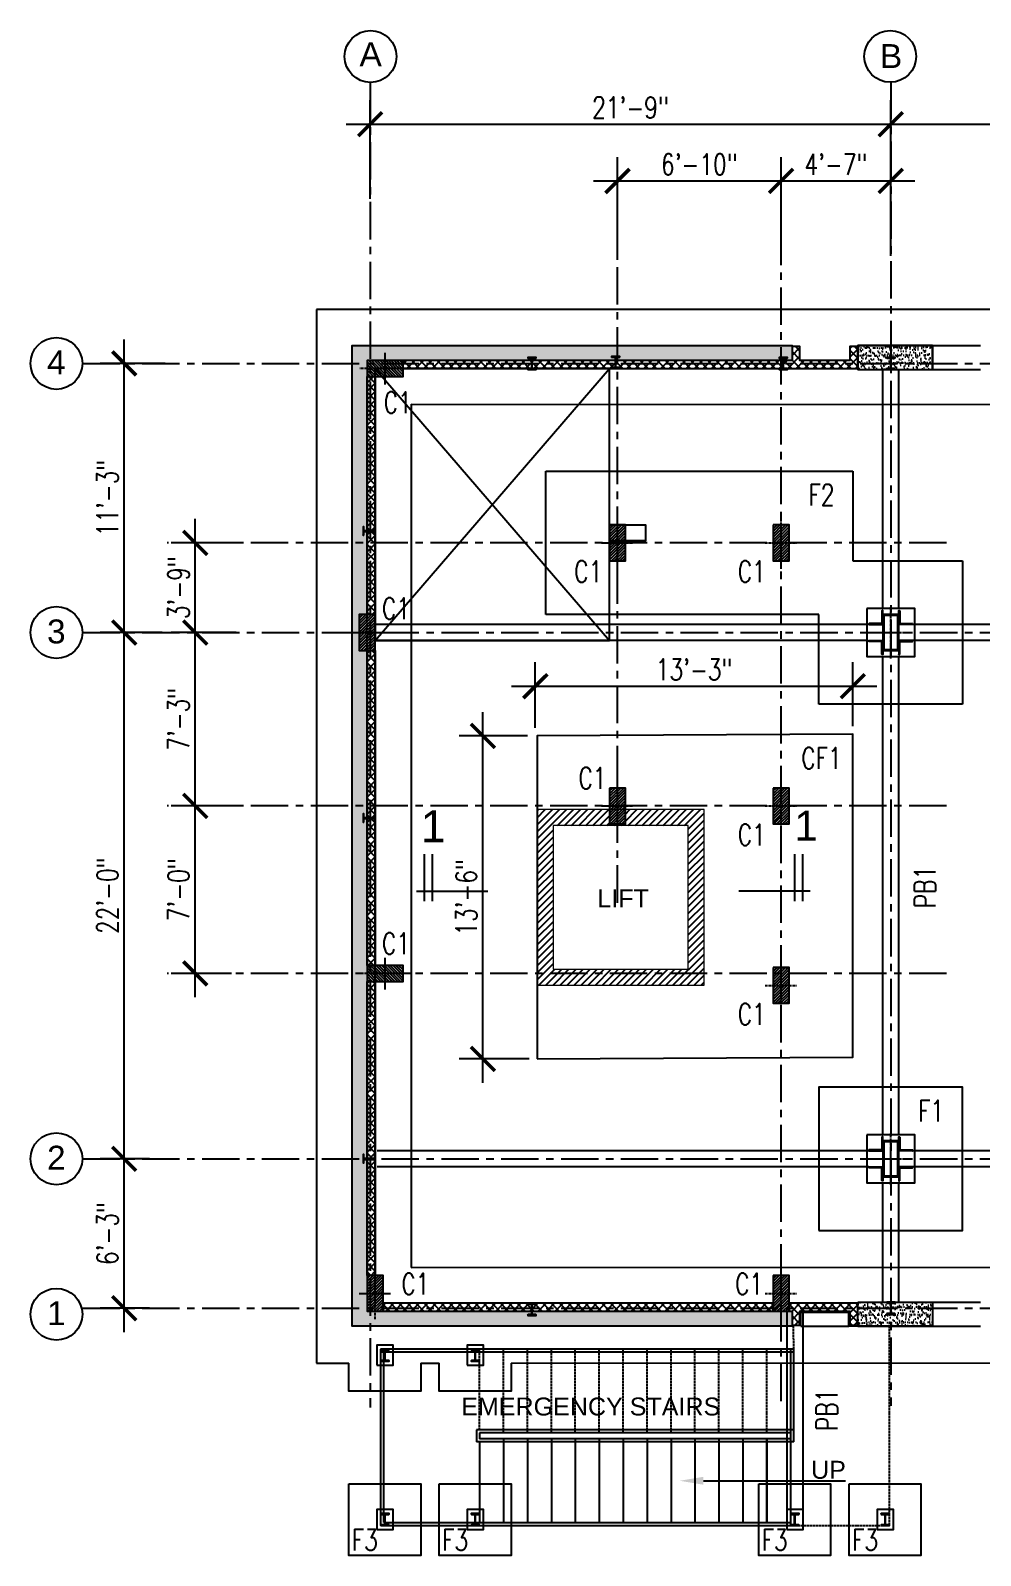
# Model space of a CAD drawing. Header units: inches. Extents: x 53231 to 57580, y 9630 to 11039.
# Drawn here: x 54471 to 54947, y 10274 to 11039 of the extents above; entities that cross this region are included whole.
import ezdxf
from ezdxf import colors
from ezdxf.entities.mleader import LeaderData, LeaderLine
from ezdxf.enums import TextEntityAlignment as Align
from ezdxf.math import Vec2, Vec3

# ---------------------------------------------------------------- set-up
doc = ezdxf.new("R2010")
doc.units = ezdxf.units.IN
doc.header["$MEASUREMENT"] = 0
for name, pattern in [('Amconstr', [9999, 9999, 0]), ('CENTER', [2, 1.25, -0.25, 0.25, -0.25]), ('DASHED', [0.75, 0.5, -0.25])]:
    doc.linetypes.add(name, pattern=pattern)
for name, color, linetype in [('A-HATCH RCC', 8, 'Continuous'), ('A-PLASTER', 1, 'Continuous'), ('A-TEXT-P', 242, 'Continuous'), ('A-WALL-BLWK', 33, 'Continuous'), ('A-WALL-RAMPED EARTH', 4, 'Continuous'), ('A-WIN', 1, 'Continuous'), ('COLUMN', 4, 'Continuous'), ('GC', 3, 'Continuous'), ('Grid line', 1, 'CENTER'), ('GT', 4, 'Continuous'), ('HATCH', 253, 'Continuous'), ('L', 2, 'Continuous'), ('L3', 3, 'Continuous'), ('L5', 5, 'Continuous'), ('N-DIM-Z', 126, 'Continuous'), ('PB', 3, 'Continuous'), ('RAMP LINE', 1, 'Continuous'), ('WALL', 7, 'Continuous')]:
    doc.layers.add(name, color=color, linetype=linetype)
doc.styles.add('1by8in-1F', font='arial.ttf', dxfattribs={"height": 6})
doc.styles.add('3-32', font='simplex.shx', dxfattribs={"width": 0.75, "height": 10.6666})
doc.styles.add('ARIAL', font='arial.ttf')
doc.styles.add('dim', font='arial.ttf')
doc.styles.get("Standard").update_dxf_attribs({"font": 'arial.ttf'})
doc.dimstyles.new('3-32', dxfattribs={"dimtxt": 10.666667, "dimasz": 12, "dimexe": 12, "dimexo": 4, "dimgap": 2, "dimtad": 1, "dimdec": 4, "dimzin": 3, "dimdsep": 46, "dimlunit": 4, "dimtxsty": '3-32', "dimblk": 'ARCHTICK', "dimcen": 0.046875, "dimdle": 12, "dimclrd": 1, "dimclre": 1, "dimclrt": 2, "dimadec": 0, "dimazin": 0, "dimtfac": 0.75, "dimtdec": 4, "dimtmove": 2, "dimatfit": 3, "dimldrblk": 'ARCHTICK', "dimfxl": 1, "dimfrac": 1, "dimtolj": 1, "dimtzin": 0, "dimlwd": -1, "dimlwe": -1, "dimarcsym": 0})
pattern_1 = [(45, (54643.69, 11328.5626), (-2.12132, 2.12132), []), (135, (54643.69, 11328.5626), (-2.12132, -2.12132), [])]
pattern_2 = [(30.5, (0, 0), (0.2584454, 2.88020771), [0, -2.28, 0, -2.55, 0, -2.4375]), (0.5, (0, 0), (3.15077722, 3.87814304), [0, -1.23, 0, -2.055, 0, -0.7875]), (320.5, (-1.8312, 0.2248), (4.63742878, -0.56085233), [0, -0.75, 0, -2.7, 0, -3.525]), (310.5, (-1.8312, 0.225), (4.6360217, 0.75716824), [0, -0.375, 0, -1.77, 0, -2.025])]
pattern_3 = [(45, (0, 0), (-0.265165, 0.265165), [])]

# ---------------------------------------------------------------- blocks, each defined once
blk = doc.blocks.new('A$C10AE6DCF')
at = {"layer": 'HATCH'}
h = blk.add_hatch(dxfattribs=at)
h.set_pattern_fill('_USER', color=1, angle=45, style=0, pattern_type=0)
h.set_pattern_definition([(45, (0, 0), (-0.70711, 0.70711), [])])
h.paths.add_polyline_path([(-4, 9), (-4, -9), (4, -9), (4, 9)])
at = {"layer": 'COLUMN'}
blk.add_lwpolyline([(-4, 9), (-4, -9), (4, -9), (4, 9), (-4, 9)], dxfattribs=at)
at = {"layer": 'Grid line'}
for p, q in [((0, -13), (0, 13)), ((-8, 0), (8, 0))]:
    blk.add_line(p, q, dxfattribs=at)
blk = doc.blocks.new('_ARCHTICK')
at = {"color": 0, "linetype": 'ByBlock', "const_width": 0.15}
blk.add_lwpolyline([(-0.5, -0.5), (0.5, 0.5)], dxfattribs=at)
blk = doc.blocks.new('*D8')
at = {"layer": 'DEFPOINTS', "color": 0, "transparency": 16777216}
for p in [(54902.19, 10991.79), (54641.19, 10950.28), (54902.19, 10950.28)]:
    blk.add_point(p, dxfattribs=at)
at = {"layer": 'N-DIM-Z', "color": 1, "transparency": 16777216}
for p, q in [((54641.19, 10954.28), (54641.19, 11003.79)), ((54902.19, 10954.28), (54902.19, 11003.79)), ((54629.19, 10991.79), (54914.19, 10991.79))]:
    blk.add_line(p, q, dxfattribs=at)
at = {"layer": 'N-DIM-Z', "color": 1, "transparency": 16777216, "xscale": 12, "yscale": 12, "zscale": 12, "rotation": 180}
blk.add_blockref('_ARCHTICK', (54641.19, 10991.79), dxfattribs=at)
at = {"layer": 'N-DIM-Z', "color": 1, "transparency": 16777216, "xscale": 12, "yscale": 12, "zscale": 12}
blk.add_blockref('_ARCHTICK', (54902.19, 10991.79), dxfattribs=at)
at = {"layer": 'N-DIM-Z', "color": 2, "transparency": 16777216, "insert": (54771.69, 11000.14), "char_height": 10.667, "attachment_point": 5, "style": '3-32'}
blk.add_mtext('\\A1;21\'-9"', dxfattribs=at)
blk = doc.blocks.new('*D9')
at = {"layer": 'DEFPOINTS', "color": 0, "transparency": 16777216}
for p in [(54517.85, 10871.79), (54542.38, 10871.79), (54540.05, 10736.79)]:
    blk.add_point(p, dxfattribs=at)
at = {"layer": 'N-DIM-Z', "color": 1, "transparency": 16777216}
for p, q in [((54517.85, 10724.79), (54517.85, 10883.79)), ((54538.38, 10871.79), (54505.85, 10871.79)), ((54536.05, 10736.79), (54505.85, 10736.79))]:
    blk.add_line(p, q, dxfattribs=at)
at = {"layer": 'N-DIM-Z', "color": 1, "transparency": 16777216, "xscale": 12, "yscale": 12, "zscale": 12}
for p, rotation in [((54517.85, 10871.79), 90), ((54517.85, 10736.79), 270)]:
    blk.add_blockref('_ARCHTICK', p, dxfattribs=dict(at, rotation=rotation))
at = {"layer": 'N-DIM-Z', "color": 2, "transparency": 16777216, "insert": (54509.5, 10804.29), "char_height": 10.667, "attachment_point": 5, "rotation": 90, "style": '3-32'}
blk.add_mtext('\\A1;11\'-3"', dxfattribs=at)
blk = doc.blocks.new('*D10')
at = {"layer": 'DEFPOINTS', "color": 0, "transparency": 16777216}
for p in [(54517.85, 10736.79), (54540.79, 10736.79), (54531.78, 10472.79)]:
    blk.add_point(p, dxfattribs=at)
at = {"layer": 'N-DIM-Z', "color": 1, "transparency": 16777216}
for p, q in [((54517.85, 10460.79), (54517.85, 10748.79)), ((54536.79, 10736.79), (54505.85, 10736.79)), ((54527.78, 10472.79), (54505.85, 10472.79))]:
    blk.add_line(p, q, dxfattribs=at)
at = {"layer": 'N-DIM-Z', "color": 1, "transparency": 16777216, "xscale": 12, "yscale": 12, "zscale": 12}
for p, rotation in [((54517.85, 10736.79), 90), ((54517.85, 10472.79), 270)]:
    blk.add_blockref('_ARCHTICK', p, dxfattribs=dict(at, rotation=rotation))
at = {"layer": 'N-DIM-Z', "color": 2, "transparency": 16777216, "insert": (54509.5, 10604.79), "char_height": 10.667, "attachment_point": 5, "rotation": 90, "style": '3-32'}
blk.add_mtext('\\A1;22\'-0"', dxfattribs=at)
blk = doc.blocks.new('*D11')
at = {"layer": 'DEFPOINTS', "color": 0, "transparency": 16777216}
for p in [(55166.19, 10991.79), (54902.19, 10950.28), (55166.19, 10950.28)]:
    blk.add_point(p, dxfattribs=at)
at = {"layer": 'N-DIM-Z', "color": 1, "transparency": 16777216}
for p, q in [((54902.19, 10954.28), (54902.19, 11003.79)), ((55166.19, 10954.28), (55166.19, 11003.79)), ((54890.19, 10991.79), (55178.19, 10991.79))]:
    blk.add_line(p, q, dxfattribs=at)
at = {"layer": 'N-DIM-Z', "color": 1, "transparency": 16777216, "xscale": 12, "yscale": 12, "zscale": 12, "rotation": 180}
blk.add_blockref('_ARCHTICK', (54902.19, 10991.79), dxfattribs=at)
at = {"layer": 'N-DIM-Z', "color": 1, "transparency": 16777216, "xscale": 12, "yscale": 12, "zscale": 12}
blk.add_blockref('_ARCHTICK', (55166.19, 10991.79), dxfattribs=at)
at = {"layer": 'N-DIM-Z', "color": 2, "transparency": 16777216, "insert": (55034.19, 11000.14), "char_height": 10.667, "attachment_point": 5, "style": '3-32'}
blk.add_mtext('\\A1;22\'-0"', dxfattribs=at)
blk = doc.blocks.new('*D16')
at = {"layer": 'DEFPOINTS', "color": 0, "transparency": 16777216}
for p in [(54517.85, 10472.79), (54534.45, 10472.79), (54534.56, 10397.79)]:
    blk.add_point(p, dxfattribs=at)
at = {"layer": 'N-DIM-Z', "color": 1, "transparency": 16777216}
for p, q in [((54517.85, 10385.79), (54517.85, 10484.79)), ((54530.45, 10472.79), (54505.85, 10472.79)), ((54530.56, 10397.79), (54505.85, 10397.79))]:
    blk.add_line(p, q, dxfattribs=at)
at = {"layer": 'N-DIM-Z', "color": 1, "transparency": 16777216, "xscale": 12, "yscale": 12, "zscale": 12}
for p, rotation in [((54517.85, 10472.79), 90), ((54517.85, 10397.79), 270)]:
    blk.add_blockref('_ARCHTICK', p, dxfattribs=dict(at, rotation=rotation))
at = {"layer": 'N-DIM-Z', "color": 2, "transparency": 16777216, "insert": (54509.5, 10435.29), "char_height": 10.667, "attachment_point": 5, "rotation": 90, "style": '3-32'}
blk.add_mtext('\\A1;6\'-3"', dxfattribs=at)
blk = doc.blocks.new('A$C77EE556A')
at = {"layer": 'HATCH'}
h = blk.add_hatch(dxfattribs=at)
h.set_pattern_fill('_USER', color=1, scale=0.375, angle=45, style=0, pattern_type=0)
h.set_pattern_definition(pattern_3)
h.paths.add_polyline_path([(0.5, -0.5), (0.5, -17.5), (7.5, -17.5), (7.5, -0.5)], flags=16)
h.paths.add_polyline_path([(0, 0), (0, -18), (8, -18), (8, 0)])
at = {"layer": 'COLUMN'}
blk.add_lwpolyline([(0, 0), (0, -18), (8, -18), (8, 0), (0, 0)], dxfattribs=at)
blk.add_lwpolyline([(0.5, -0.5), (0.5, -17.5), (7.5, -17.5), (7.5, -0.5)], close=True, dxfattribs=at)
at = {"layer": 'Grid line'}
for p, q in [((4, -22), (4, 4)), ((-4, -9), (12, -9))]:
    blk.add_line(p, q, dxfattribs=at)
blk = doc.blocks.new('A$C48294E53')
at = {"layer": 'COLUMN', "color": 4}
blk.add_lwpolyline([(2.19, 7.62), (3.63, 7.62, -0.414214), (3.81, 7.44), (3.81, 2.53, -0.414214), (3.63, 2.35), (2.19, 2.35, 0.414214), (2, 2.16), (2, 1.97), (6.19, 1.97), (6.19, 2.16, 0.414214), (6, 2.35), (4.37, 2.35, -0.414214), (4.19, 2.53), (4.19, 7.44, -0.414214), (4.37, 7.62), (6, 7.62, 0.414214), (6.19, 7.81), (6.19, 8), (2, 8), (2, 7.81, 0.414214)], format="xyb", close=True, dxfattribs=at)
blk = doc.blocks.new('A$C0EAF4FF9')
at = {"layer": 'Grid line'}
h = blk.add_hatch(dxfattribs=at)
h.set_pattern_fill('_USER', color=256, scale=0.25, angle=45, style=0, pattern_type=0)
h.set_pattern_definition([(45, (0, 0), (-0.176777, 0.176777), [])])
edge = h.paths.add_edge_path()
edge.add_line((2.19, 7.72), (3.63, 7.72))
edge.add_arc((3.63, 7.53), 0.188, 0, 90, ccw=False)
edge.add_line((3.81, 7.53), (3.81, 2.62))
edge.add_arc((3.63, 2.62), 0.188, -90, 0, ccw=False)
edge.add_line((3.63, 2.44), (2.19, 2.44))
edge.add_arc((2.19, 2.25), 0.187, 90, 180)
edge.add_line((2, 2.25), (2, 2.06))
edge.add_line((2, 2.06), (6.19, 2.06))
edge.add_line((6.19, 2.06), (6.19, 2.25))
edge.add_arc((6, 2.25), 0.188, 0, 90)
edge.add_line((6, 2.44), (4.37, 2.44))
edge.add_arc((4.37, 2.62), 0.188, 180, 270, ccw=False)
edge.add_line((4.19, 2.62), (4.19, 7.53))
edge.add_arc((4.37, 7.53), 0.188, 90, 180, ccw=False)
edge.add_line((4.37, 7.72), (6, 7.72))
edge.add_arc((6, 7.9), 0.187, 270, 360)
edge.add_line((6.19, 7.9), (6.19, 8.09))
edge.add_line((6.19, 8.09), (2, 8.09))
edge.add_line((2, 8.09), (2, 7.9))
edge.add_arc((2.19, 7.9), 0.188, 180, 270)
blk.add_blockref('A$C48294E53', (0, 0.09), dxfattribs=at)
blk = doc.blocks.new('A$C56BC41D7')
at = {"layer": 'HATCH'}
h = blk.add_hatch(dxfattribs=at)
h.set_pattern_fill('_USER', color=1, scale=0.375, angle=45, style=0, pattern_type=0)
h.set_pattern_definition(pattern_3)
edge = h.paths.add_edge_path()
edge.add_line((0.5, 6.75), (0.5, 0.75))
edge.add_arc((0.75, 0.75), 0.25, 180, 270)
edge.add_line((0.75, 0.5), (6.75, 0.5))
edge.add_arc((6.75, 0.25), 0.25, 0, 90, ccw=False)
edge.add_line((7, 0.25), (7, 0))
edge.add_line((7, 0), (0, 0))
edge.add_line((0, 0), (0, 7))
edge.add_line((0, 7), (0.25, 7))
edge.add_arc((0.25, 6.75), 0.25, 0, 90, ccw=False)
at = {"layer": 'COLUMN', "color": 4}
blk.add_lwpolyline([(0, 0), (0, 7), (0.25, 7, -0.414214), (0.5, 6.75), (0.5, 0.75, 0.414214), (0.75, 0.5), (6.75, 0.5, -0.414214), (7, 0.25), (7, 0)], format="xyb", close=True, dxfattribs=at)
blk = doc.blocks.new('A$C0E0D12C3')
at = {"layer": 'Grid line', "color": 4, "xscale": -1}
blk.add_blockref('A$C56BC41D7', (-4, 4), dxfattribs=at)
at = {"layer": 'Grid line'}
blk.add_blockref('A$C77EE556A', (-4, 9), dxfattribs=at)
at = {"layer": 'Grid line', "color": 4}
blk.add_blockref('A$C56BC41D7', (4, 4), dxfattribs=at)
at = {"layer": 'Grid line', "color": 4, "rotation": 180}
blk.add_blockref('A$C56BC41D7', (-4, -4), dxfattribs=at)
at = {"layer": 'Grid line', "color": 4, "xscale": -1, "rotation": 180}
blk.add_blockref('A$C56BC41D7', (4, -4), dxfattribs=at)
blk = doc.blocks.new('*D23')
at = {"layer": 'DEFPOINTS', "color": 0, "transparency": 16777216}
for p in [(54902.19, 10963.32), (54847.19, 10921.81), (54902.19, 10921.81)]:
    blk.add_point(p, dxfattribs=at)
at = {"layer": 'N-DIM-Z', "color": 1, "transparency": 16777216}
for p, q in [((54847.19, 10925.81), (54847.19, 10975.32)), ((54902.19, 10925.81), (54902.19, 10975.32)), ((54835.19, 10963.32), (54914.19, 10963.32))]:
    blk.add_line(p, q, dxfattribs=at)
at = {"layer": 'N-DIM-Z', "color": 1, "transparency": 16777216, "xscale": 12, "yscale": 12, "zscale": 12, "rotation": 180}
blk.add_blockref('_ARCHTICK', (54847.19, 10963.32), dxfattribs=at)
at = {"layer": 'N-DIM-Z', "color": 1, "transparency": 16777216, "xscale": 12, "yscale": 12, "zscale": 12}
blk.add_blockref('_ARCHTICK', (54902.19, 10963.32), dxfattribs=at)
at = {"layer": 'N-DIM-Z', "color": 2, "transparency": 16777216, "insert": (54874.69, 10971.67), "char_height": 10.667, "attachment_point": 5, "style": '3-32'}
blk.add_mtext('\\A1;4\'-7"', dxfattribs=at)
blk = doc.blocks.new('*D24')
at = {"layer": 'DEFPOINTS', "color": 0, "transparency": 16777216}
for p in [(54847.19, 10963.32), (54765.19, 10921.81), (54847.19, 10921.81)]:
    blk.add_point(p, dxfattribs=at)
at = {"layer": 'N-DIM-Z', "color": 1, "transparency": 16777216}
for p, q in [((54765.19, 10925.81), (54765.19, 10975.32)), ((54847.19, 10925.81), (54847.19, 10975.32)), ((54753.19, 10963.32), (54859.19, 10963.32))]:
    blk.add_line(p, q, dxfattribs=at)
at = {"layer": 'N-DIM-Z', "color": 1, "transparency": 16777216, "xscale": 12, "yscale": 12, "zscale": 12, "rotation": 180}
blk.add_blockref('_ARCHTICK', (54765.19, 10963.32), dxfattribs=at)
at = {"layer": 'N-DIM-Z', "color": 1, "transparency": 16777216, "xscale": 12, "yscale": 12, "zscale": 12}
blk.add_blockref('_ARCHTICK', (54847.19, 10963.32), dxfattribs=at)
at = {"layer": 'N-DIM-Z', "color": 2, "transparency": 16777216, "insert": (54806.19, 10971.67), "char_height": 10.667, "attachment_point": 5, "style": '3-32'}
blk.add_mtext('\\A1;6\'-10"', dxfattribs=at)
blk = doc.blocks.new('*D25')
at = {"layer": 'DEFPOINTS', "color": 0, "transparency": 16777216}
for p in [(54553.46, 10781.79), (54577.99, 10781.79), (54575.66, 10736.79)]:
    blk.add_point(p, dxfattribs=at)
at = {"layer": 'N-DIM-Z', "color": 1, "transparency": 16777216}
for p, q in [((54553.46, 10724.79), (54553.46, 10793.79)), ((54573.99, 10781.79), (54541.46, 10781.79)), ((54571.66, 10736.79), (54541.46, 10736.79))]:
    blk.add_line(p, q, dxfattribs=at)
at = {"layer": 'N-DIM-Z', "color": 1, "transparency": 16777216, "xscale": 12, "yscale": 12, "zscale": 12}
for p, rotation in [((54553.46, 10781.79), 90), ((54553.46, 10736.79), 270)]:
    blk.add_blockref('_ARCHTICK', p, dxfattribs=dict(at, rotation=rotation))
at = {"layer": 'N-DIM-Z', "color": 2, "transparency": 16777216, "insert": (54545.11, 10759.29), "char_height": 10.667, "attachment_point": 5, "rotation": 90, "style": '3-32'}
blk.add_mtext('\\A1;3\'-9"', dxfattribs=at)
blk = doc.blocks.new('*D26')
at = {"layer": 'DEFPOINTS', "color": 0, "transparency": 16777216}
for p in [(54553.46, 10736.79), (54577.99, 10736.79), (54575.66, 10649.79)]:
    blk.add_point(p, dxfattribs=at)
at = {"layer": 'N-DIM-Z', "color": 1, "transparency": 16777216}
for p, q in [((54553.46, 10637.79), (54553.46, 10748.79)), ((54573.99, 10736.79), (54541.46, 10736.79)), ((54571.66, 10649.79), (54541.46, 10649.79))]:
    blk.add_line(p, q, dxfattribs=at)
at = {"layer": 'N-DIM-Z', "color": 1, "transparency": 16777216, "xscale": 12, "yscale": 12, "zscale": 12}
for p, rotation in [((54553.46, 10736.79), 90), ((54553.46, 10649.79), 270)]:
    blk.add_blockref('_ARCHTICK', p, dxfattribs=dict(at, rotation=rotation))
at = {"layer": 'N-DIM-Z', "color": 2, "transparency": 16777216, "insert": (54545.11, 10693.29), "char_height": 10.667, "attachment_point": 5, "rotation": 90, "style": '3-32'}
blk.add_mtext('\\A1;7\'-3"', dxfattribs=at)
blk = doc.blocks.new('*D27')
at = {"layer": 'DEFPOINTS', "color": 0, "transparency": 16777216}
for p in [(54553.46, 10649.79), (54577.99, 10649.79), (54575.66, 10565.79)]:
    blk.add_point(p, dxfattribs=at)
at = {"layer": 'N-DIM-Z', "color": 1, "transparency": 16777216}
for p, q in [((54553.46, 10553.79), (54553.46, 10661.79)), ((54573.99, 10649.79), (54541.46, 10649.79)), ((54571.66, 10565.79), (54541.46, 10565.79))]:
    blk.add_line(p, q, dxfattribs=at)
at = {"layer": 'N-DIM-Z', "color": 1, "transparency": 16777216, "xscale": 12, "yscale": 12, "zscale": 12}
for p, rotation in [((54553.46, 10649.79), 90), ((54553.46, 10565.79), 270)]:
    blk.add_blockref('_ARCHTICK', p, dxfattribs=dict(at, rotation=rotation))
at = {"layer": 'N-DIM-Z', "color": 2, "transparency": 16777216, "insert": (54545.11, 10607.79), "char_height": 10.667, "attachment_point": 5, "rotation": 90, "style": '3-32'}
blk.add_mtext('\\A1;7\'-0"', dxfattribs=at)
blk = doc.blocks.new('A$C76A7568D')
at = {"layer": 'L3'}
blk.add_line((0, 3.89), (0, -31.85), dxfattribs=at)
at = {"layer": 'L5', "color": 6}
for p, q in [((-18.6, 0), (5, 0)), ((-18.6, -3.99), (5, -3.99))]:
    blk.add_line(p, q, dxfattribs=at)
blk = doc.blocks.new('*D118')
at = {"layer": 'DEFPOINTS', "color": 0, "transparency": 16777216}
for p in [(54697.72, 10684.91), (54723.97, 10684.91), (54724.86, 10522.92)]:
    blk.add_point(p, dxfattribs=at)
at = {"layer": 'N-DIM-Z', "color": 1, "transparency": 16777216}
for p, q in [((54697.72, 10510.92), (54697.72, 10696.91)), ((54719.97, 10684.91), (54685.72, 10684.91)), ((54720.86, 10522.92), (54685.72, 10522.92))]:
    blk.add_line(p, q, dxfattribs=at)
at = {"layer": 'N-DIM-Z', "color": 1, "transparency": 16777216, "xscale": 12, "yscale": 12, "zscale": 12}
for p, rotation in [((54697.72, 10684.91), 90), ((54697.72, 10522.92), 270)]:
    blk.add_blockref('_ARCHTICK', p, dxfattribs=dict(at, rotation=rotation))
at = {"layer": 'N-DIM-Z', "color": 2, "transparency": 16777216, "insert": (54689.37, 10603.92), "char_height": 10.667, "attachment_point": 5, "rotation": 90, "style": '3-32'}
blk.add_mtext('\\A1;13\'-6"', dxfattribs=at)
blk = doc.blocks.new('*D119')
at = {"layer": 'DEFPOINTS', "color": 0, "transparency": 16777216}
for p in [(54883.19, 10709.86), (54723.97, 10684.91), (54883.19, 10685.79)]:
    blk.add_point(p, dxfattribs=at)
at = {"layer": 'N-DIM-Z', "color": 1, "transparency": 16777216}
for p, q in [((54723.97, 10688.91), (54723.97, 10721.86)), ((54883.19, 10689.79), (54883.19, 10721.86)), ((54711.97, 10709.86), (54895.19, 10709.86))]:
    blk.add_line(p, q, dxfattribs=at)
at = {"layer": 'N-DIM-Z', "color": 1, "transparency": 16777216, "xscale": 12, "yscale": 12, "zscale": 12, "rotation": 180}
blk.add_blockref('_ARCHTICK', (54723.97, 10709.86), dxfattribs=at)
at = {"layer": 'N-DIM-Z', "color": 1, "transparency": 16777216, "xscale": 12, "yscale": 12, "zscale": 12}
blk.add_blockref('_ARCHTICK', (54883.19, 10709.86), dxfattribs=at)
at = {"layer": 'N-DIM-Z', "color": 2, "transparency": 16777216, "insert": (54803.58, 10718.21), "char_height": 10.667, "attachment_point": 5, "style": '3-32'}
blk.add_mtext('\\A1;13\'-3"', dxfattribs=at)

msp = doc.modelspace()

# ---------------------------------------------------------------- hatches: boundary and pattern name
at = {"layer": 'A-HATCH RCC'}
h = msp.add_hatch(dxfattribs=at)
h.set_pattern_fill('AR-SAND,_O', color=8, scale=1.5, angle=353, double=1)
h.set_pattern_definition(pattern_2)
h.paths.add_polyline_path([(54852.69013095, 10396.29055706), (54852.69013095, 10388.79055706), (54632.19013095, 10388.79055706), (54632.19013095, 10880.79055706), (54852.69013095, 10880.79055706), (54852.69013095, 10873.29055706), (54639.69013095, 10873.29055706), (54639.69013095, 10745.79055706), (54635.69013095, 10745.79055706), (54635.69013095, 10727.79055706), (54639.69013095, 10727.79055706), (54639.69013095, 10396.29055706)])
h = msp.add_hatch(dxfattribs=at)
h.set_pattern_fill('_USER,_O', color=256, scale=3, angle=45, double=1, pattern_type=0)
h.set_pattern_definition(pattern_1)
h.paths.add_polyline_path([(54885.69013095, 10880.29055706), (54881.69013095, 10880.29055706), (54881.69013095, 10873.29055706), (54866.19013095, 10873.29055706), (54866.19013095, 10871.79055706), (54885.69013095, 10871.79055706)])
h.paths.add_polyline_path([(54885.69013095, 10871.79055706), (54866.19013095, 10871.79055706), (54866.19013095, 10869.29055706), (54885.69013095, 10869.29055706)])
h.paths.add_polyline_path([(54866.19013095, 10871.79055706), (54857.19013095, 10871.79055706), (54857.19013095, 10869.29055706), (54866.19013095, 10869.29055706)])
h.paths.add_polyline_path([(54866.19013095, 10873.29055706), (54857.19013095, 10873.29055706), (54857.19013095, 10871.79055706), (54866.19013095, 10871.79055706)])
h.paths.add_polyline_path([(54856.69013095, 10880.29055706), (54852.69013095, 10880.29055706), (54852.69013095, 10873.29055706), (54746.19013095, 10873.29055706), (54746.19013095, 10871.79055706), (54857.19013095, 10871.79055706), (54857.19013095, 10873.29055706), (54856.69013095, 10873.29055706)])
h.paths.add_polyline_path([(54857.19013095, 10871.79055706), (54746.19013095, 10871.79055706), (54746.19013095, 10869.29055706), (54857.19013095, 10869.29055706)])
h.paths.add_polyline_path([(54746.19013095, 10871.79055706), (54732.68227286, 10871.79055706), (54732.68227286, 10869.29055706), (54746.19013095, 10869.29055706)])
h.paths.add_polyline_path([(54746.19013095, 10873.29055706), (54732.68227286, 10873.29055706), (54732.68227286, 10871.79055706), (54746.19013095, 10871.79055706)])
h.paths.add_polyline_path([(54732.68227286, 10871.79055706), (54657.69013095, 10871.79055706), (54657.69013095, 10869.29055706), (54661.69013095, 10869.29055706), (54732.68227286, 10869.29055706)])
h.paths.add_polyline_path([(54732.68227286, 10873.29055706), (54657.69013095, 10873.29055706), (54657.69013095, 10871.79055706), (54732.68227286, 10871.79055706)])
h = msp.add_hatch(dxfattribs=at)
h.set_pattern_fill('AR-SAND,_O', color=8, scale=1.5, angle=353, double=1)
h.set_pattern_definition(pattern_2)
h.paths.add_polyline_path([(54923.19013095, 10868.79055706), (54923.19013095, 10880.79055706), (54885.69013095, 10880.79055706), (54885.69013095, 10868.79055706)])
h = msp.add_hatch(dxfattribs=at)
h.set_pattern_fill('_USER,_O', color=256, scale=3, angle=45, double=1, pattern_type=0)
h.set_pattern_definition(pattern_1)
h.paths.add_polyline_path([(54643.69013095, 10865.29055706), (54641.19013095, 10865.29055706), (54641.19013095, 10781.79055706), (54643.69013095, 10781.79055706)])
h.paths.add_polyline_path([(54641.19013095, 10745.79055706), (54643.69013095, 10745.79055706), (54643.69013095, 10781.79055706), (54641.19013095, 10781.79055706)])
h.paths.add_polyline_path([(54641.19013095, 10781.79055706), (54639.69013095, 10781.79055706), (54639.69013095, 10745.79055706), (54641.19013095, 10745.79055706)])
h.paths.add_polyline_path([(54641.19013095, 10865.29055706), (54639.69013095, 10865.29055706), (54639.69013095, 10781.79055706), (54641.19013095, 10781.79055706)])
h = msp.add_hatch(dxfattribs=at)
h.set_pattern_fill('_USER,_O', color=256, scale=3, angle=45, double=1, pattern_type=0)
h.set_pattern_definition(pattern_1)
h.paths.add_polyline_path([(54643.69013095, 10569.79055706), (54639.69013095, 10569.79055706), (54639.69013095, 10727.79055706), (54643.69013095, 10727.79055706)])
h = msp.add_hatch(dxfattribs=at)
h.set_pattern_fill('_USER,_O', color=256, scale=3, angle=45, double=1, pattern_type=0)
h.set_pattern_definition(pattern_1)
h.paths.add_polyline_path([(54643.69013095, 10414.29055706), (54639.69013095, 10414.29055706), (54639.69013095, 10561.79055706), (54643.69013095, 10561.79055706)])
h = msp.add_hatch(dxfattribs=at)
h.set_pattern_fill('_USER,_O', color=256, scale=3, angle=45, double=1, pattern_type=0)
h.set_pattern_definition(pattern_1)
edge = h.paths.add_edge_path()
edge.add_line((54647.69013095, 10396.29055706), (54843.19013095, 10396.29055706))
edge.add_line((54843.19013095, 10396.29055706), (54843.19013095, 10400.29055706))
edge.add_line((54843.19013095, 10400.29055706), (54647.69013095, 10400.29055706))
edge.add_line((54647.69013095, 10400.29055706), (54647.69013095, 10396.29055706))
edge.add_line((54647.69013095, 10396.29055706), (54843.19013095, 10396.29055706))
h = msp.add_hatch(dxfattribs=at)
h.set_pattern_fill('_USER,_O', color=256, scale=3, angle=45, double=1, pattern_type=0)
h.set_pattern_definition(pattern_1)
edge = h.paths.add_edge_path()
edge.add_line((54885.69013095, 10389.29055706), (54885.69013095, 10400.29055706))
edge.add_line((54885.69013095, 10400.29055706), (54851.19013095, 10400.29055706))
edge.add_line((54851.19013095, 10400.29055706), (54851.19013095, 10396.29055706))
edge.add_line((54851.19013095, 10396.29055706), (54852.69013095, 10396.29055706))
edge.add_line((54852.69013095, 10396.29055706), (54852.69013095, 10389.29055706))
edge.add_line((54852.69013095, 10389.29055706), (54856.69013095, 10389.29055706))
edge.add_line((54856.69013095, 10389.29055706), (54856.69013095, 10396.29055706))
edge.add_line((54856.69013095, 10396.29055706), (54881.69013095, 10396.29055706))
edge.add_line((54881.69013095, 10396.29055706), (54881.69013095, 10389.29055706))
edge.add_line((54881.69013095, 10389.29055706), (54885.6911703, 10389.29055706))
edge.add_line((54885.6911703, 10389.29055706), (54885.6911703, 10400.29055706))
h = msp.add_hatch(dxfattribs=at)
h.set_pattern_fill('AR-SAND,_O', color=8, scale=1.5, angle=353, double=1)
h.set_pattern_definition(pattern_2)
h.paths.add_polyline_path([(54923.19013095, 10388.79055706), (54923.19013095, 10393.79055706), (54923.19013095, 10400.79055706), (54905.19013095, 10400.79055706, -0.4142135624), (54904.69013095, 10400.29055706), (54902.44013095, 10400.29055706), (54902.44013095, 10395.29055706), (54904.69013095, 10395.29055706, -0.4142135624), (54905.19013095, 10394.79055706), (54899.19013095, 10394.79055706, -0.4142135624), (54899.69013095, 10395.29055706), (54901.94013095, 10395.29055706), (54901.94013095, 10400.29055706), (54899.69013095, 10400.29055706, -0.4142135624), (54899.19013095, 10400.79055706), (54885.69013095, 10400.79055706), (54885.69013095, 10388.79055706)])
at = {"layer": 'HATCH'}
h = msp.add_hatch(dxfattribs=at)
h.set_pattern_fill('ANSI31', color=1, scale=20)
h.paths.add_polyline_path([(54808.57161746, 10647.94088727), (54769.19013095, 10647.94088727), (54769.19013095, 10640.79055706), (54765.19013095, 10640.79055706), (54765.19013095, 10639.94088727), (54800.57161746, 10639.94088727), (54800.57161746, 10567.89508574), (54732.86440688, 10567.89508574), (54732.86440688, 10639.94088727), (54765.19013095, 10639.94088727), (54765.19013095, 10640.79055706), (54761.19013095, 10640.79055706), (54761.19013095, 10647.94088727), (54724.86440688, 10647.94088727), (54724.86440688, 10565.79055706), (54808.57161746, 10565.79055706)])
h.paths.add_polyline_path([(54808.57161746, 10565.79055706), (54724.86440688, 10565.79055706), (54724.86440688, 10559.89508574), (54808.57161746, 10559.89508574)])

# ---------------------------------------------------------------- linework, layer by layer
for p, q in [((54643.69013095, 10732.79055707), (54761.19013095, 10869.29055706)), ((54643.69013095, 10869.29055706), (54761.19013095, 10732.79055707))]:
    msp.add_line(p, q)
for points in [[(54761.19013095, 10869.29055706), (54643.69013095, 10869.29055706), (54643.69013095, 10732.79055707), (54761.19013095, 10732.79055707)], [(54761.19013095, 10782.79055706), (54761.19013095, 10790.79055706), (54779.19013095, 10790.79055706), (54779.19013095, 10782.79055706)]]:
    msp.add_lwpolyline(points, close=True)
at = {"layer": 'A-PLASTER'}
for p, q in [((54857.19013095, 10388.79055706), (54857.19013095, 10395.79055706)), ((54857.19013095, 10395.79055706), (54881.19013095, 10395.79055706)), ((54881.19013095, 10388.79055706), (54881.19013095, 10395.79055706))]:
    msp.add_line(p, q, dxfattribs=at)
at = {"layer": 'A-WALL-BLWK', "color": 1}
for p, q in [((54885.69013095, 10880.79055706), (54885.69013095, 10868.79055706)), ((54885.69013095, 10388.79055706), (54881.19013095, 10388.79055706))]:
    msp.add_line(p, q, dxfattribs=at)
at = {"layer": 'A-WALL-BLWK'}
for p, q in [((54643.69013095, 10400.29055706), (54643.69013095, 10869.29055706)), ((54845.19013095, 10640.79055706), (54851.19013095, 10640.79055706)), ((54845.19013095, 10568.79055706), (54851.19013095, 10568.79055706))]:
    msp.add_line(p, q, dxfattribs=at)
at = {"layer": 'A-WALL-RAMPED EARTH'}
for p, q in [((54885.69013095, 10880.79055706), (54923.19013095, 10880.79055706)), ((54923.19013095, 10880.79055706), (54923.19013095, 10868.79055706)), ((54885.69013095, 10388.79055706), (54923.19013095, 10388.79055706))]:
    msp.add_line(p, q, dxfattribs=at)
for points in [[(54852.69013095, 10396.29055706), (54852.69013095, 10388.79055706), (54632.19013095, 10388.79055706), (54632.19013095, 10880.79055706), (54852.69013095, 10880.79055706), (54852.69013095, 10873.29055706), (54639.69013095, 10873.29055706), (54639.69013095, 10745.79055706), (54635.69013095, 10745.79055706), (54635.69013095, 10727.79055706), (54639.69013095, 10727.79055706), (54639.69013095, 10396.29055706), (54852.69013095, 10396.29055706)], [(54923.19013095, 10868.79055706), (54923.19013095, 10880.79055706), (54885.69013095, 10880.79055706), (54885.69013095, 10868.79055706)]]:
    msp.add_lwpolyline(points, close=True, dxfattribs=at)
for points in [[(54647.69013095, 10396.29055706), (54843.19013095, 10396.29055706), (54843.19013095, 10400.29055706), (54647.69013095, 10400.29055706), (54647.69013095, 10396.29055706), (54843.19013095, 10396.29055706)], [(54885.69013095, 10389.29055706), (54885.69013095, 10400.29055706), (54851.19013095, 10400.29055706), (54851.19013095, 10396.29055706), (54852.69013095, 10396.29055706), (54852.69013095, 10389.29055706), (54856.69013095, 10389.29055706), (54856.69013095, 10396.29055706), (54881.69013095, 10396.29055706), (54881.69013095, 10389.29055706), (54885.6911703, 10389.29055706), (54885.6911703, 10400.29055706)], [(54885.69013095, 10400.79055706), (54923.19013095, 10400.79055706), (54923.19013095, 10388.79055706), (54885.69013095, 10388.79055706), (54885.69013095, 10400.79055706)]]:
    msp.add_lwpolyline(points, dxfattribs=at)
at = {"layer": 'A-WIN', "color": 175}
msp.add_line((54857.19013095, 10388.79055706), (54881.19013095, 10388.79055706), dxfattribs=at)
at = {"layer": 'GC'}
for centre in [(54641.35468594, 11025.76941304), (54901.93015093, 11025.80711521), (54483.85257753, 10871.79055706), (54483.85257753, 10736.79055706), (54483.85257753, 10472.79055706), (54483.85257753, 10394.79055706)]:
    msp.add_circle(centre, 13, dxfattribs=at)
at = {"layer": 'Grid line', "ltscale": 15}
for p, q in [((54641.19013095, 11012.79055706), (54641.19013095, 10348.04051264)), ((54902.19013095, 11013.08804793), (54902.19013095, 10348.79055706)), ((54765.19013095, 10601.2736527), (54765.19013095, 10973.09241906)), ((54847.19013095, 10351.14703854), (54847.19013095, 10975.06505095)), ((54496.85257753, 10871.79055706), (56673.74056295, 10871.79055706)), ((54930.10673079, 10781.79055706), (54539.42021692, 10781.79055706)), ((54496.85257753, 10736.79055706), (56617.82173203, 10736.79055706)), ((54930.10673079, 10649.79055706), (54539.42021692, 10649.79055706)), ((54930.10673079, 10565.79055706), (54539.42021692, 10565.79055706)), ((54496.85257753, 10472.79055706), (56508.46935156, 10472.79055706)), ((54496.85257753, 10397.79055706), (56477.40333438, 10397.79055706))]:
    msp.add_line(p, q, dxfattribs=at)
at = {"layer": 'L', "color": 2}
for p, q in [((54923.19013095, 10880.79055706), (54947.19013095, 10880.79055706)), ((54923.19013095, 10868.79055706), (54947.19013095, 10868.79055706)), ((54923.19013095, 10400.79055706), (54947.19013095, 10400.79055706)), ((54923.19013095, 10388.79055706), (54947.19013095, 10388.79055706))]:
    msp.add_line(p, q, dxfattribs=at)
at = {"layer": 'PB'}
for points in [[(54644.5228311, 10369.23465808), (54652.7103311, 10369.23465808), (54652.7103311, 10379.26465808), (54644.5228311, 10379.26465808)], [(54689.8353311, 10369.23465808), (54698.0228311, 10369.23465808), (54698.0228311, 10379.26465808), (54689.8353311, 10379.26465808)], [(54644.5228311, 10286.76465808), (54652.7103311, 10286.76465808), (54652.7103311, 10296.79465808), (54644.5228311, 10296.79465808)], [(54689.8353311, 10286.76465808), (54698.0228311, 10286.76465808), (54698.0228311, 10296.79465808), (54689.8353311, 10296.79465808)], [(54850.0228311, 10286.76465808), (54858.2103311, 10286.76465808), (54858.2103311, 10296.79465808), (54850.0228311, 10296.79465808)], [(54895.33909108, 10286.76465808), (54903.52659108, 10286.76465808), (54903.52659108, 10296.79465808), (54895.33909108, 10296.79465808)]]:
    msp.add_lwpolyline(points, close=True, dxfattribs=at)
at = {"layer": 'RAMP LINE', "color": 2, "linetype": 'DASHED', "lineweight": 25}
for p, q in [((54853.5228311, 10377.26465808), (54853.50428704, 10389.13626113)), ((54901.52659108, 10288.76465808), (54901.52659108, 10389.28550701)), ((54852.0228311, 10288.76465808), (54901.52659108, 10288.76465808))]:
    msp.add_line(p, q, dxfattribs=at)
at = {"layer": 'RAMP LINE', "color": 2, "linetype": 'Amconstr', "lineweight": 25}
for p, q in [((54646.5228311, 10288.76465808), (54646.5228311, 10377.26465808)), ((54853.5228311, 10377.26465808), (54646.5228311, 10377.26465808)), ((54852.0228311, 10288.76465808), (54852.0228311, 10377.26465808)), ((54853.5228311, 10330.76465808), (54853.5228311, 10377.26465808)), ((54804.0228311, 10332.26465808), (54804.0228311, 10290.26465808)), ((54816.0228311, 10332.26465808), (54816.0228311, 10290.26465808)), ((54828.0228311, 10332.26465808), (54828.0228311, 10290.26465808)), ((54840.0228311, 10290.26465808), (54840.0228311, 10332.26465808)), ((54840.0228311, 10332.26465808), (54840.0228311, 10290.26465808)), ((54646.5228311, 10288.76465808), (54852.0228311, 10288.76465808))]:
    msp.add_line(p, q, dxfattribs=at)
at = {"layer": 'RAMP LINE', "color": 9, "linetype": 'Amconstr', "lineweight": 25}
for p, q in [((54853.5228311, 10375.76465808), (54646.5228311, 10375.76465808)), ((54648.0228311, 10290.26465808), (54648.0228311, 10377.26465808)), ((54853.5228311, 10336.76465808), (54694.5228311, 10336.76465808)), ((54694.5228311, 10336.76465808), (54694.5228311, 10330.76465808)), ((54853.5228311, 10330.76465808), (54694.5228311, 10330.76465808)), ((54852.0228311, 10335.26465808), (54696.0228311, 10335.26465808)), ((54696.0228311, 10335.26465808), (54696.0228311, 10332.26465808)), ((54852.0228311, 10332.26465808), (54696.0228311, 10332.26465808)), ((54696.0228311, 10330.76465808), (54696.0228311, 10290.26465808)), ((54708.0228311, 10332.26465808), (54708.0228311, 10290.26465808)), ((54720.0228311, 10332.26465808), (54720.0228311, 10290.26465808)), ((54732.0228311, 10332.26465808), (54732.0228311, 10290.26465808)), ((54744.0228311, 10332.26465808), (54744.0228311, 10290.26465808)), ((54756.0228311, 10332.26465808), (54756.0228311, 10290.26465808)), ((54768.0228311, 10332.26465808), (54768.0228311, 10290.26465808)), ((54780.0228311, 10332.26465808), (54780.0228311, 10290.26465808)), ((54792.0228311, 10332.26465808), (54792.0228311, 10290.26465808)), ((54648.0228311, 10290.26465808), (54852.0228311, 10290.26465808))]:
    msp.add_line(p, q, dxfattribs=at)
at = {"layer": 'RAMP LINE', "color": 9, "linetype": 'DASHED', "lineweight": 25}
for p, q in [((54696.0228311, 10336.76465808), (54696.0228311, 10377.26465808)), ((54708.0228311, 10335.26465808), (54708.0228311, 10377.26465808)), ((54720.0228311, 10335.26465808), (54720.0228311, 10377.26465808)), ((54732.0228311, 10335.26465808), (54732.0228311, 10377.26465808)), ((54744.0228311, 10335.26465808), (54744.0228311, 10377.26465808)), ((54756.0228311, 10335.26465808), (54756.0228311, 10377.26465808)), ((54768.0228311, 10335.26465808), (54768.0228311, 10377.26465808)), ((54780.0228311, 10335.26465808), (54780.0228311, 10377.26465808)), ((54792.0228311, 10335.26465808), (54792.0228311, 10377.26465808)), ((54804.0228311, 10335.26465808), (54804.0228311, 10377.26465808)), ((54816.0228311, 10335.26465808), (54816.0228311, 10377.26465808)), ((54828.0228311, 10335.26465808), (54828.0228311, 10377.26465808)), ((54840.0228311, 10335.26465808), (54840.0228311, 10377.26465808))]:
    msp.add_line(p, q, dxfattribs=at)
at = {"layer": 'WALL', "color": 3}
for p, q in [((54614.19013095, 10898.79055706), (54614.19013095, 10370.30023181)), ((56246.19013095, 10898.79055706), (54614.19013095, 10898.79055706)), ((54898.19013095, 10748.79055706), (54898.19013095, 10868.79055706)), ((54906.19013095, 10748.79055706), (54906.19013095, 10868.79055706)), ((54906.19013095, 10748.79055706), (54906.19013095, 10868.79055706)), ((54661.69013095, 10851.28927285), (56198.1899015, 10850.796331)), ((54661.69013095, 10851.28927285), (54661.69013095, 10418.29502084)), ((54729.19013095, 10817.79055706), (54883.19013095, 10817.79055706)), ((54729.19013095, 10745.79055706), (54729.19013095, 10817.79055706)), ((54883.19013095, 10817.79055706), (54883.19013095, 10772.79055706)), ((54883.19013095, 10772.79055706), (54938.19013095, 10772.79055706)), ((54938.19013095, 10772.79055706), (54938.19013095, 10700.79055706)), ((54866.19013095, 10745.79055706), (54729.19013095, 10745.79055706)), ((54866.19013095, 10700.79055706), (54866.19013095, 10745.79055706)), ((54890.19013095, 10740.79055706), (54643.69013095, 10740.79055706)), ((55154.19013095, 10740.79055706), (54907.69013095, 10740.79055706)), ((54890.19013095, 10732.79055707), (54643.69013095, 10732.79055707)), ((55154.19013095, 10732.79055707), (54907.69013095, 10732.79055707)), ((54898.19013095, 10484.79055706), (54898.19013095, 10724.79055706)), ((54906.19013095, 10484.79055706), (54906.19013095, 10724.79055706)), ((54906.19013095, 10674.12006178), (54906.19013095, 10724.79055706)), ((54938.19013095, 10700.79055706), (54866.19013095, 10700.79055706)), ((54891.19013095, 10476.79055706), (54644.69013095, 10476.79055706)), ((55155.19013095, 10476.79055706), (54908.69013095, 10476.79055706)), ((54891.19013095, 10468.79055707), (54644.69013095, 10468.79055707)), ((55155.19013095, 10468.79055706), (54908.69013095, 10468.79055706)), ((54898.19013095, 10400.79055706), (54898.19013095, 10460.79055706)), ((54906.19013095, 10400.79055706), (54906.19013095, 10460.79055706)), ((54661.69013095, 10418.29502084), (56198.18439291, 10418.78481818)), ((54850.2103311, 10296.79465808), (54850.2103311, 10396.29055706)), ((54858.2103311, 10296.79465808), (54858.2103311, 10396.29055706)), ((54614.19013095, 10370.30023181), (54630.5228311, 10370.30480762)), ((54666.5228311, 10370.31489347), (54675.8353311, 10370.31750248)), ((54711.8353311, 10370.32758833), (56246.19013095, 10370.75745703))]:
    msp.add_line(p, q, dxfattribs=at)
at = {"layer": 'WALL'}
msp.add_line((54729.19013095, 10745.79055706), (54729.19013095, 10745.79055706), dxfattribs=at)
at = {"layer": 'WALL', "color": 4}
for points in [[(54657.69013095, 10869.29055706), (54885.69013095, 10869.29055706), (54885.69013095, 10880.29055706), (54881.69013095, 10880.29055706), (54881.69013095, 10873.29055706), (54856.69013095, 10873.29055706), (54856.69013095, 10880.29055706), (54852.69013095, 10880.29055706), (54852.69013095, 10873.29055706), (54643.69013095, 10873.29055706)], [(54643.69013095, 10745.79055706), (54639.69013095, 10745.79055706), (54639.69013095, 10865.29055706), (54643.69013095, 10865.29055706), (54643.69013095, 10745.79055706)], [(54643.69013095, 10569.79055706), (54639.69013095, 10569.79055706), (54639.69013095, 10727.79055706), (54643.69013095, 10727.79055706), (54643.69013095, 10569.79055706)], [(54643.69013095, 10414.29055706), (54639.69013095, 10414.29055706), (54639.69013095, 10561.79055706), (54643.69013095, 10561.79055706), (54643.69013095, 10414.29055706)]]:
    msp.add_lwpolyline(points, dxfattribs=at)
at = {"layer": 'WALL', "color": 3}
for points in [[(54890.19013095, 10748.79055706), (54890.19013095, 10724.79055706), (54914.19013095, 10724.79055706), (54914.19013095, 10748.79055706)], [(54724.86440688, 10522.91798651), (54883.19013095, 10523.79055706), (54883.19013095, 10685.79055706), (54724.86440688, 10684.91798651)], [(54866.19013095, 10436.79055706), (54938.19013095, 10436.79055706), (54938.19013095, 10508.79055706), (54866.19013095, 10508.79055706)], [(54890.19013095, 10484.79055706), (54890.19013095, 10460.79055706), (54914.19013095, 10460.79055706), (54914.19013095, 10484.79055706)], [(54630.5228311, 10309.77965808), (54666.5228311, 10309.77965808), (54666.5228311, 10273.77965808), (54630.5228311, 10273.77965808)], [(54675.8353311, 10309.77965808), (54711.8353311, 10309.77965808), (54711.8353311, 10273.77965808), (54675.8353311, 10273.77965808)], [(54836.0228311, 10309.77965808), (54872.0228311, 10309.77965808), (54872.0228311, 10273.77965808), (54836.0228311, 10273.77965808)], [(54881.33909108, 10309.77965808), (54917.33909108, 10309.77965808), (54917.33909108, 10273.77965808), (54881.33909108, 10273.77965808)]]:
    msp.add_lwpolyline(points, close=True, dxfattribs=at)
at = {"layer": 'WALL', "color": 4, "linetype": 'Continuous', "lineweight": 9}
for points in [[(54808.57161746, 10647.94088727), (54724.86440688, 10647.94088727), (54724.86440688, 10559.89508574), (54808.57161746, 10559.89508574), (54808.57161746, 10647.94088727)], [(54800.57161746, 10639.94088727), (54732.86440688, 10639.94088727), (54732.86440688, 10567.89508574), (54800.57161746, 10567.89508574), (54800.57161746, 10639.94088727)]]:
    msp.add_lwpolyline(points, dxfattribs=at)
at = {"layer": 'WALL', "color": 3}
for points in [[(54666.5228311, 10370.31489347), (54666.5228311, 10356.24965808), (54630.5228311, 10356.24965808), (54630.5228311, 10370.30480762)], [(54711.8353311, 10370.32758833), (54711.8353311, 10356.24965808), (54675.8353311, 10356.24965808), (54675.8353311, 10370.31750248)]]:
    msp.add_lwpolyline(points, dxfattribs=at)

# ---------------------------------------------------------------- block references
at = {"layer": 'Grid line', "color": 4, "rotation": 90}
for p in [(54648.69013095, 10869.29055706), (54648.69013095, 10565.79055706)]:
    msp.add_blockref('A$C10AE6DCF', p, dxfattribs=at)
at = {"layer": 'Grid line'}
for name, p in [('A$C0EAF4FF9', (54718.19013095, 10866.73009554)), ('A$C0EAF4FF9', (54760.19013095, 10867.23009554)), ('A$C0EAF4FF9', (54844.19013095, 10866.73009554)), ('A$C0EAF4FF9', (54898.19013095, 10866.73009554)), ('A$C77EE556A', (54898.19013095, 10745.79055706)), ('A$C0EAF4FF9', (54718.19013095, 10392.20009555)), ('A$C0EAF4FF9', (54898.19013095, 10392.70009555)), ('A$C0EAF4FF9', (54644.5228311, 10369.17419656)), ('A$C0EAF4FF9', (54689.8353311, 10369.17419656)), ('A$C0EAF4FF9', (54644.5228311, 10286.70419656)), ('A$C0EAF4FF9', (54689.8353311, 10286.70419656)), ('A$C0EAF4FF9', (54850.0228311, 10286.70419656)), ('A$C0EAF4FF9', (54895.33909108, 10286.70419656))]:
    msp.add_blockref(name, p, dxfattribs=at)
at = {"layer": 'Grid line', "color": 4}
for name, p in [('A$C10AE6DCF', (54765.19013095, 10781.79055706)), ('A$C10AE6DCF', (54847.19013095, 10781.79055706)), ('A$C10AE6DCF', (54639.69013095, 10736.79055706)), ('A$C10AE6DCF', (54765.19013095, 10649.79055706)), ('A$C10AE6DCF', (54847.19013095, 10649.79055706)), ('A$C10AE6DCF', (54847.19013095, 10559.79055706)), ('A$C0E0D12C3', (54902.19013095, 10472.79055706)), ('A$C10AE6DCF', (54643.69013095, 10405.29055706)), ('A$C10AE6DCF', (54847.19013095, 10405.29055706))]:
    msp.add_blockref(name, p, dxfattribs=at)
at = {"layer": 'Grid line', "rotation": 90}
for p in [(54645.75059247, 10783.69680706), (54645.75059247, 10639.69680706), (54645.75059247, 10468.69680706)]:
    msp.add_blockref('A$C0EAF4FF9', p, dxfattribs=at)
at = {"layer": 'Grid line', "ltscale": 10}
msp.add_blockref('A$C0E0D12C3', (54902.19013095, 10736.79055706), dxfattribs=at)
at = {"layer": 'PB', "xscale": -1, "rotation": 90}
msp.add_blockref('A$C76A7568D', (54668.26724409, 10607.05652786), dxfattribs=at)
at = {"layer": 'PB', "rotation": 270}
msp.add_blockref('A$C76A7568D', (54857.88871377, 10607.05652786), dxfattribs=at)

# ---------------------------------------------------------------- texts
at = {"layer": 'A-TEXT-P', "color": 4, "style": 'ARIAL'}
for height, p in [(16, (54666.54259828, 10631.62521553)), (15, (54853.86555899, 10632.3868056))]:
    msp.add_text('1', height=height, dxfattribs=at).set_placement(p)
at = {"layer": 'A-TEXT-P', "style": '1by8in-1F'}
msp.add_text('LIFT', height=9, rotation=360, dxfattribs=at).set_placement((54767.9754014, 10603.51967905), align=Align.MIDDLE_CENTER)
for s, p in [('EMERGENCY STAIRS', (54751.75261148, 10348.52196563)), ('UP', (54870.96319129, 10316.76997373))]:
    msp.add_text(s, height=9, dxfattribs=at).set_placement(p, align=Align.MIDDLE_CENTER)
at = {"layer": 'A-TEXT-P', "color": 2, "char_height": 10.6666, "attachment_point": 1, "style": '3-32'}
for insert in [(54647.90888219, 10857.48143801), (54743.47173897, 10772.70050503), (54825.47173897, 10772.70050503), (54647.0665441, 10754.15874952), (54745.59241084, 10669.10099608), (54825.47173897, 10640.70050503), (54647.0665441, 10586.10091307), (54825.47173897, 10550.70050503), (54656.80733279, 10415.34387779), (54824.12403079, 10415.34387779)]:
    msp.add_mtext_dynamic_manual_height_columns('\\A1;C1', width=117.5719323944, gutter_width=30, heights=[0], dxfattribs=dict(at, insert=insert))
at = {"layer": 'A-TEXT-P', "color": 2, "char_height": 10.6666, "attachment_point": 1, "rotation": 90, "style": '3-32'}
for insert in [(54914.04005577, 10598.50833839), (54864.84459376, 10336.2453889)]:
    msp.add_mtext_dynamic_manual_height_columns('\\A1;PB1', width=117.5719323944, gutter_width=30, heights=[0], dxfattribs=dict(at, insert=insert))
at = {"layer": 'GT', "color": 4, "style": 'dim'}
for s, p in [('A', (54641.41342651, 11026.90888413)), ('B', (54902.3807718, 11025.9746311)), ('4', (54483.79100196, 10872.33317336)), ('3', (54483.79100196, 10737.33317336)), ('2', (54483.79100196, 10473.33317336)), ('1', (54483.79100196, 10395.33317336))]:
    msp.add_text(s, height=12, dxfattribs=at).set_placement(p, align=Align.MIDDLE_CENTER)
at = {"layer": 'WALL', "color": 3, "char_height": 10.6666, "attachment_point": 5, "style": '3-32'}
for s, insert in [('\\A1;F2', (54867.44749239, 10805.81169478)), ('\\A1;CF1', (54867.44749239, 10673.81169478)), ('\\A1;F1', (54922.44749239, 10496.81169478)), ('\\A1;F3', (54638.51061483, 10281.61874899)), ('\\A1;F3', (54844.01061483, 10281.61874899))]:
    msp.add_mtext(s, dxfattribs=dict(at, insert=insert))
for insert, width in [((54683.82311483, 10281.61874899), 45.5192395675), ((54889.32687481, 10281.61874899), 15.2907393976)]:
    msp.add_mtext('\\A1;F3', dxfattribs=dict(at, insert=insert, width=width))

# ---------------------------------------------------------------- dimensions: what is measured, and where the dimension line sits
at = {"layer": 'N-DIM-Z'}
for base, p1, p2, angle, picture, middle in [((54902.19013095, 10991.79055706), (54641.19013095, 10950.28136439), (54902.19013095, 10950.28136439), 180, '*D8', (54771.69013095, 11000.13972373)), ((55166.19013095, 10991.79055706), (54902.19013095, 10950.28136439), (55166.19013095, 10950.28136439), 180, '*D11', (55034.19013095, 11000.13972373)), ((54847.19013095, 10963.3223929), (54765.19013095, 10921.81320022), (54847.19013095, 10921.81320022), 180, '*D24', (54806.19013095, 10971.67155956)), ((54902.19013095, 10963.3223929), (54847.19013095, 10921.81320022), (54902.19013095, 10921.81320022), 180, '*D23', (54874.69013095, 10971.67155956)), ((54517.85257753, 10871.79055706), (54540.05096039, 10736.79055706), (54542.38131092, 10871.79055706), 90, '*D9', (54509.50341086, 10804.29055706)), ((54553.46023249, 10781.79055706), (54575.65861535, 10736.79055706), (54577.98896588, 10781.79055706), 90, '*D25', (54545.11106582, 10759.29055706)), ((54517.85257753, 10736.79055706), (54531.78211605, 10472.79055706), (54540.78829647, 10736.79055706), 90, '*D10', (54509.50341086, 10604.79055706)), ((54553.46023249, 10736.79055706), (54575.65861535, 10649.79055706), (54577.98896588, 10736.79055706), 90, '*D26', (54545.11106582, 10693.29055706)), ((54697.71809199, 10684.91306611), (54724.86440688, 10522.91798651), (54723.97161363, 10684.91306611), 90, '*D118', (54689.36892532, 10603.91552631)), ((54553.46023249, 10649.79055706), (54575.65861535, 10565.79055706), (54577.98896588, 10649.79055706), 90, '*D27', (54545.11106582, 10607.79055706)), ((54517.85257753, 10472.79055706), (54534.5611476, 10397.79055706), (54534.4474567, 10472.79055706), 90, '*D16', (54509.50341086, 10435.29055706))]:
    dim = msp.add_linear_dim(base=base, p1=p1, p2=p2, angle=angle, dimstyle='3-32', dxfattribs=at)
    dim.commit()
    dim.dimension.update_dxf_attribs({"geometry": picture, "text_midpoint": middle})
dim = msp.add_linear_dim(base=(54883.19013095, 10709.85940636), p1=(54723.97161363, 10684.91306611), p2=(54883.19013095, 10685.79055706), dimstyle='3-32', override={"dimdec": 0}, dxfattribs=at)
dim.commit()
dim.dimension.update_dxf_attribs({"geometry": '*D119', "text_midpoint": (54803.58087229, 10718.20857303)})

# ---------------------------------------------------------------- leaders
at = {"layer": 'RAMP LINE', "linetype": 'Amconstr', "lineweight": 25}
ml = msp.add_multileader_mtext('Standard', dxfattribs=at)
ml.set_content('', color=256)
ml.set_leader_properties()
ml.build(insert=Vec2(0, 0))
ml.multileader.update_dxf_attribs({"text_right_attachment_type": 6, "dogleg_length": 0.36, "arrow_head_size": 12})
ctx = ml.context
ctx.base_point, ctx.char_height, ctx.arrow_head_size, ctx.landing_gap_size, ctx.plane_origin = Vec3(54879.4424006, 10311.26465808), 0.18, 12, 0.09, Vec3(54696.0228311, 10311.26465808)
ctx.right_attachment = 6
notes = []
notes.append((ctx, [(0, (1, 1, 0), (54879.0824006, 10311.26465808), (1, 0), 0.36, [(0, [(54796.28109449, 10311.26465808)], 0, [])])]))
ctx.mtext.insert, ctx.mtext.flow_direction = Vec3(54879.5324006, 10311.35465808), 5
for ctx, leaders in notes:
    for number, flags, end, landing, length, lines in leaders:
        leader = LeaderData()
        leader.index, (leader.has_last_leader_line, leader.has_dogleg_vector, leader.attachment_direction) = number, flags
        leader.last_leader_point, leader.dogleg_vector, leader.dogleg_length = Vec3(end), Vec3(landing), length
        for number, points, colour, breaks in lines:
            line = LeaderLine()
            line.index, line.vertices, line.color, line.breaks = number, Vec3.list(points), colors.encode_raw_color(colour), breaks
            leader.lines.append(line)
        ctx.leaders.append(leader)

doc.saveas('drawing.dxf')
